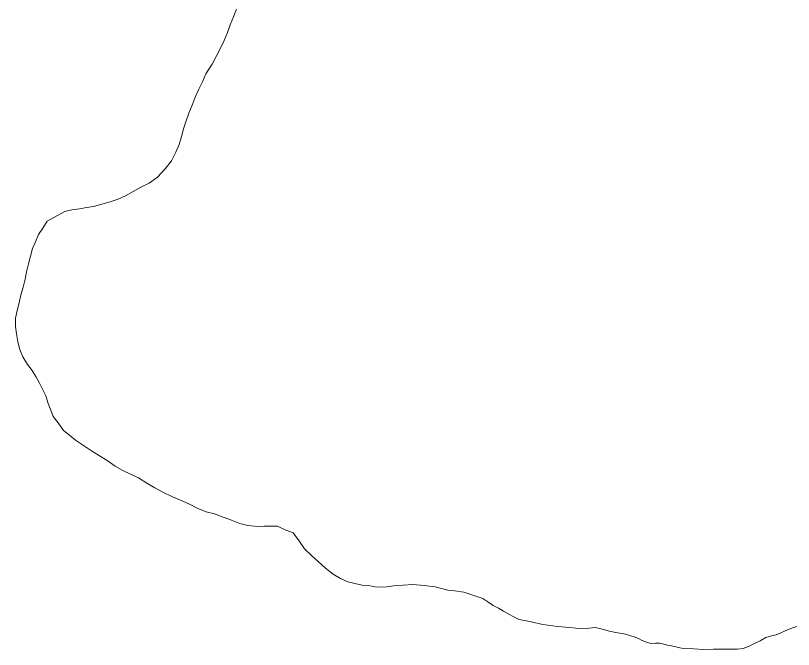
# Model space of a CAD drawing. Header units: metres. Extents: x 272069 to 273785, y 6094580 to 6096012.
# Drawn here: x 272069 to 272865, y 6094632 to 6095280 of the extents above; entities that cross this region are included whole.
import ezdxf

# ---------------------------------------------------------------- set-up
doc = ezdxf.new("R2010")
doc.units = ezdxf.units.M
doc.layers.add('Cadastre Land Parcels_SP_EXT', color=9, linetype='Continuous', lineweight=5)

msp = doc.modelspace()

# ---------------------------------------------------------------- linework, layer by layer
at = {"layer": 'Cadastre Land Parcels_SP_EXT', "linetype": 'Continuous'}
msp.add_lwpolyline([(272297.33, 6095293.82), (272291.55, 6095278.81), (272288.31, 6095270.68), (272285.48, 6095262.76), (272282.14, 6095254.73), (272278.09, 6095246.17), (272273.89, 6095238.37), (272269.8, 6095230.58), (272263.5, 6095220.62), (272260.06, 6095212.59), (272256.13, 6095204.8), (272252.48, 6095196.67), (272249.35, 6095188.74), (272245.91, 6095180.39), (272243.08, 6095172.56), (272240.55, 6095164.5), (272238.47, 6095156.6), (272236, 6095148.25), (272232.69, 6095140.37), (272228.04, 6095131.67), (272221.83, 6095123.37), (272213.71, 6095114.93), (272205.28, 6095108.85), (272196.93, 6095104.71), (272189.04, 6095100.14), (272181.15, 6095095.83), (272173.52, 6095092.32), (272166.28, 6095089.99), (272155.87, 6095086.98), (272148.36, 6095084.9), (272141.12, 6095083.79), (272133.97, 6095082.51), (272126.19, 6095081.41), (272118.96, 6095079.73), (272100.99, 6095069.82), (272096.35, 6095062.81), (272092.13, 6095056.14), (272089.16, 6095048.88), (272086.08, 6095041.82), (272083.83, 6095033.98), (272081.86, 6095026.26), (272079.69, 6095018.11), (272078.31, 6095010.5), (272076.47, 6095002.58), (272073.97, 6094994.57), (272072.31, 6094986.46), (272070.12, 6094978.44), (272068.59, 6094970.75), (272068.62, 6094962.35), (272069.64, 6094954.69), (272070.98, 6094946.41), (272072.83, 6094938.75), (272076.13, 6094931.02), (272080.65, 6094923.29), (272085.43, 6094917.36), (272089.32, 6094911.19), (272092.72, 6094904.84), (272096.29, 6094898.04), (272099.55, 6094891.19), (272101.93, 6094883.57), (272104.57, 6094876.65), (272107.23, 6094870.07), (272112.03, 6094863.57), (272117.61, 6094855.66), (272123.66, 6094851.05), (272129.86, 6094845.93), (272137.99, 6094840.43), (272146.45, 6094835.04), (272154.4, 6094829.95), (272162.31, 6094825.24), (272170.37, 6094819.38), (272178.27, 6094814.98), (272186.34, 6094811.24), (272194.32, 6094807.28), (272202.78, 6094801.86), (272211.1, 6094797.29), (272219.31, 6094792.91), (272229.23, 6094787.9), (272237.5, 6094784.66), (272245.89, 6094780.79), (272254.51, 6094776.52), (272263.82, 6094772.73), (272272.37, 6094770.62), (272281.23, 6094767.21), (272289.75, 6094764.09), (272298.19, 6094760.67), (272306.32, 6094758.54), (272316.49, 6094757.59), (272323.17, 6094757.86), (272329.84, 6094758.13), (272336.72, 6094758.02), (272344.63, 6094754.38), (272352.64, 6094751.13), (272358.49, 6094743.18), (272364.42, 6094734.63), (272371.59, 6094728.12), (272378.47, 6094721.86), (272385.84, 6094714.91), (272393.82, 6094708.78), (272401.27, 6094704.39), (272408.61, 6094700.96), (272415.9, 6094699.33), (272423.23, 6094697.76), (272429.71, 6094697.13), (272436.43, 6094695.84), (272442.81, 6094695.7), (272448.95, 6094695.91), (272455.51, 6094696.9), (272475.31, 6094698.19), (272486.77, 6094697.32), (272498.12, 6094696.04), (272504.43, 6094694.25), (272511.16, 6094692.54), (272518.27, 6094691.79), (272527.39, 6094690.44), (272546.75, 6094683.99), (272552.08, 6094680.44), (272557.4, 6094676.99), (272562.73, 6094673.95), (272568, 6094671.09), (272573.33, 6094667.85), (272578.62, 6094665.19), (272584.2, 6094662.47), (272596.15, 6094660.27), (272608.17, 6094657.45), (272623.75, 6094655.23), (272635.42, 6094654.29), (272642.08, 6094653.72), (272648.57, 6094653.22), (272655.25, 6094653.54), (272662.1, 6094654.29), (272668.93, 6094652.73), (272676.34, 6094650.54), (272683.1, 6094649.13), (272691.18, 6094647.86), (272692.66, 6094647.4), (272697.12, 6094646.15), (272701.65, 6094644.66), (272706.07, 6094643.07), (272710.06, 6094641.11), (272714.48, 6094639.41), (272718.92, 6094637.93), (272723.45, 6094638.3), (272727.76, 6094638.15), (272732, 6094637.29), (272735.93, 6094636.42), (272739.93, 6094635.56), (272744.33, 6094634.7), (272748.48, 6094633.63), (272752.49, 6094632.77), (272762.69, 6094632.49), (272772.76, 6094631.9), (272783.05, 6094632.34), (272789.41, 6094632.28), (272801.19, 6094632.02), (272807.35, 6094632.18), (272813.17, 6094632.84), (272818.65, 6094634.92), (272824.35, 6094637.49), (272830.59, 6094640.62), (272836.52, 6094644), (272842.22, 6094645.98), (272846.9, 6094646.9), (272851.98, 6094648.95), (272856.42, 6094650.89), (272862.2, 6094653.21), (272868.23, 6094655.48)], dxfattribs=at)

doc.saveas('drawing.dxf')
